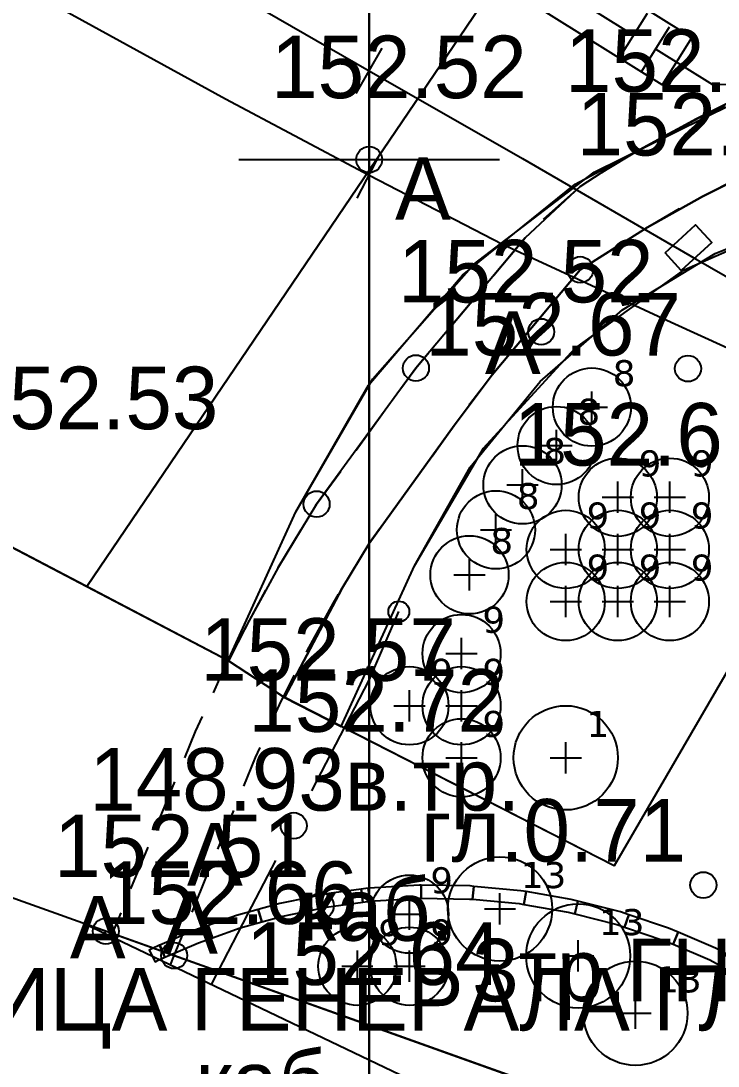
# Model space of a CAD drawing. Header units: metres. Extents: x -2743 to 126, y 13385 to 13916.
# Drawn here: x -2006.69 to -1993.3, y 13682.61 to 13702.66 of the extents above; entities that cross this region are included whole.
import ezdxf

# ---------------------------------------------------------------- set-up
doc = ezdxf.new("R2010")
doc.units = ezdxf.units.M
for name, color, linetype in [('0_геоподоснова', 7, 'Continuous'), ('GREEN_LABELS', 7, 'Continuous'), ('GREEN_SHRUBS', 94, 'Continuous'), ('GREEN_TREES', 3, 'Continuous'), ('link-улица Берзарина_Граница работ$0$ГП_Граница проектирования', 7, 'Continuous'), ('link-улица Берзарина_Покрытия — Новые$0$ДВ_ПП_Газон_Р', 7, 'Continuous'), ('link-улица Берзарина_Покрытия — Новые$0$ДВ_ПП_Тип2_Р_покрытия_ПЧ_Местные', 7, 'Continuous'), ('link-улица Берзарина_Покрытия — Новые$0$ДВ_ПП_Тип4_У_ПЧ за счет АБ_ТР', 7, 'Continuous'), ('link-улица Берзарина_Покрытия — Новые$0$ДВ_ПП_Тип5_Р ТР', 7, 'Continuous'), ('link-улица Берзарина_Покрытия — Новые$0$ДВ_ПП_Тип6_У_ТР_3м за счет АБ_ПЧ', 7, 'Continuous'), ('link-улица Берзарина_Покрытия — Новые$0$ДВ_ПП_Тип6_У_ТР_3м за счет Газона', 7, 'Continuous'), ('link_улица Берзарина_борта$0$ДВ_ГП_П_Борт_БР100.30.15', 7, 'Continuous'), ('link_улица Берзарина_борта$0$ДВ_ГП_П_Борт_Пониженный_бетонный', 7, 'Continuous'), ('output[1-12]_3_ДЖКХ-24_03233kl$0$Красные линии', 7, 'Continuous'), ('output[1-12]_3_ДЖКХ-24_03233tp$0$Горизонтали', 7, 'Continuous'), ('output[1-12]_3_ДЖКХ-24_03233tp$0$Граница улицы', 7, 'Continuous'), ('output[1-12]_3_ДЖКХ-24_03233tp$0$Здания', 7, 'Continuous'), ('output[1-12]_3_ДЖКХ-24_03233tp$0$Леса и газоны', 7, 'Continuous'), ('output[1-12]_3_ДЖКХ-24_03233tp$0$Светофоры', 7, 'Continuous'), ('output[1-12]_3_ДЖКХ-24_03233tp$0$Фонари', 7, 'Continuous'), ('output[1-12]_3_ДЖКХ-24_03233up$0$Газопровод', 7, 'Continuous'), ('output[1-12]_3_ДЖКХ-24_03233up$0$Кабели', 7, 'Continuous'), ('output[1-12]_3_ДЖКХ-24_03233up$0$Кабель электрический', 7, 'Continuous'), ('output[1-12]_brd$0$Граница заказа', 7, 'Continuous'), ('output[1-12]_brd$0$Координатные кресты', 7, 'Continuous'), ('output[1-12]_brd$0$Рамки', 7, 'Continuous'), ('output[19-22]_brd$0$Рамки', 7, 'Continuous'), ('output[23]_3_ДЖКХ-25_01840kl$0$Красные линии', 7, 'Continuous'), ('output[23]_3_ДЖКХ-25_01840tp$0$Бортовой камень', 7, 'Continuous'), ('output[23]_3_ДЖКХ-25_01840tp$0$Горизонтали', 7, 'Continuous'), ('output[23]_3_ДЖКХ-25_01840tp$0$Граница улицы', 7, 'Continuous'), ('output[23]_3_ДЖКХ-25_01840up$0$Кабели', 7, 'Continuous'), ('output[23]_brd$0$Граница заказа', 7, 'Continuous'), ('output[23]_brd$0$Координатные кресты', 7, 'Continuous'), ('output[24-26]_brd$0$Координатные кресты', 7, 'Continuous'), ('output[24-26]_brd$0$Рамки', 7, 'Continuous')]:
    doc.layers.add(name, color=color, linetype=linetype)
doc.styles.add('unicode', font='DejaVuSans.ttf')

# ---------------------------------------------------------------- blocks, each defined once
blk = doc.blocks.new('GREEN_TREE_PINUS_MUGO')
for p, q in [((0, -0.3), (0, 0.3)), ((-0.3, 0), (0.3, 0))]:
    blk.add_line(p, q)
blk.add_circle((0, 0), 1)
at = {"style": 'unicode', "flags": 1}
for tag, p in [('POS', (0.4, 0.4)), ('NUM', (0.4, -0.9)), ('SPECIES', (0.4, -1.8)), ('NPA', (0.4, -2.7))]:
    blk.add_attdef(tag, p, '', height=0.5, dxfattribs=at)
blk = doc.blocks.new('GREEN_SHRUB_CORNUS_SERICEA')
for p, q in [((0, -0.3), (0, 0.3)), ((-0.3, 0), (0.3, 0))]:
    blk.add_line(p, q)
blk.add_circle((0, 0), 0.75)
at = {"style": 'unicode', "flags": 1}
for tag, p in [('POS', (0.4, 0.4)), ('NUM', (0.4, -0.9)), ('SPECIES', (0.4, -1.8)), ('NPA', (0.4, -2.7))]:
    blk.add_attdef(tag, p, '', height=0.5, dxfattribs=at)
blk = doc.blocks.new('GREEN_SHRUB_SYRINGA_JOSIKAEA')
for p, q in [((0, -0.3), (0, 0.3)), ((-0.3, 0), (0.3, 0))]:
    blk.add_line(p, q)
blk.add_circle((0, 0), 1)
at = {"style": 'unicode', "flags": 1}
for tag, p in [('POS', (0.4, 0.4)), ('NUM', (0.4, -0.9)), ('SPECIES', (0.4, -1.8)), ('NPA', (0.4, -2.7))]:
    blk.add_attdef(tag, p, '', height=0.5, dxfattribs=at)
blk = doc.blocks.new('GREEN_SHRUB_LONICERA_TATARICA')
for p, q in [((0, -0.3), (0, 0.3)), ((-0.3, 0), (0.3, 0))]:
    blk.add_line(p, q)
blk.add_circle((0, 0), 0.75)
at = {"style": 'unicode', "flags": 1}
for tag, p in [('POS', (0.4, 0.4)), ('NUM', (0.4, -0.9)), ('SPECIES', (0.4, -1.8)), ('NPA', (0.4, -2.7))]:
    blk.add_attdef(tag, p, '', height=0.5, dxfattribs=at)

msp = doc.modelspace()

# ---------------------------------------------------------------- linework, layer by layer
at = {"layer": '0_геоподоснова'}
for points in [[(-2000, 13697.5), (-2000, 13702.5)], [(-2002.5, 13700), (-1997.5, 13700)]]:
    msp.add_lwpolyline(points, dxfattribs=at)
at = {"layer": 'link-улица Берзарина_Граница работ$0$ГП_Граница проектирования'}
msp.add_lwpolyline([(-1921.402, 13649.466), (-1933.159, 13654.092), (-1928.779, 13664.629), (-1988.079, 13698.859), (-1995.299, 13686.451), (-2001.646, 13689.693), (-2002.701, 13690.383), (-2013.582, 13696.083)], dxfattribs=at)
at = {"layer": 'link-улица Берзарина_Покрытия — Новые$0$ДВ_ПП_Газон_Р'}
msp.add_lwpolyline([(-1995.299, 13686.451), (-2000.536, 13689.126), (-1999.131, 13692.209), (-1998.064, 13694.1), (-1996.718, 13695.743), (-1995.135, 13697.117), (-1993.356, 13698.202), (-1991.422, 13698.978), (-1989.373, 13699.423), (-1987.251, 13699.517), (-1985.097, 13699.24), (-1984.155, 13698.997), (-1983.236, 13698.68), (-1982.344, 13698.294), (-1981.484, 13697.839), (-1975.877, 13694.586), (-1977.227, 13692.595), (-1985.504, 13697.373), (-1988.079, 13698.859), (-1995.299, 13686.451)], close=True, dxfattribs=at)
at = {"layer": 'link-улица Берзарина_Покрытия — Новые$0$ДВ_ПП_Тип2_Р_покрытия_ПЧ_Местные'}
for points in [[(-1988.37, 13716.932), (-1991.106, 13718.488), (-1999.352, 13723.318), (-2007.644, 13728.067), (-2014.63, 13732.152), (-2022.675, 13721.511), (-2018.091, 13719.957), (-2017.864, 13719.88), (-2015.667, 13718.879), (-2013.732, 13717.473), (-2012.114, 13715.712), (-2010.867, 13713.644), (-2010.06, 13711.368), (-2009.726, 13709), (-2009.868, 13706.612), (-2010.489, 13704.278), (-2011.018, 13702.877), (-2011.09, 13702.616), (-2012.031, 13700.052), (-2013.582, 13696.083), (-2005.423, 13691.809), (-1988.37, 13716.932)], [(-1982.037, 13713.301), (-1984.113, 13714.505), (-1984.609, 13714.793), (-1988.37, 13716.932), (-2005.423, 13691.809), (-2002.709, 13690.387), (-2001.407, 13693.245), (-2000.012, 13695.674), (-1998.208, 13697.786), (-1996.046, 13699.528), (-1993.577, 13700.851), (-1992.659, 13701.312), (-1991.772, 13701.677), (-1991.425, 13701.772), (-1990.759, 13701.965), (-1990.216, 13702.085), (-1989.723, 13702.167), (-1988.98, 13702.266), (-1988.285, 13702.304), (-1987.199, 13702.294), (-1986.486, 13702.223), (-1985.992, 13702.145), (-1984.547, 13701.769), (-1982.037, 13713.301)]]:
    msp.add_lwpolyline(points, close=True, dxfattribs=at)
at = {"layer": 'link-улица Берзарина_Покрытия — Новые$0$ДВ_ПП_Тип4_У_ПЧ за счет АБ_ТР'}
msp.add_lwpolyline([(-1992.659, 13701.312), (-1993.577, 13700.851), (-1993.443, 13700.907), (-1993.308, 13700.961), (-1993.173, 13701.014)], dxfattribs=at)
at = {"layer": 'link-улица Берзарина_Покрытия — Новые$0$ДВ_ПП_Тип5_Р ТР'}
msp.add_lwpolyline([(-1993.173, 13701.014), (-1993.308, 13700.961), (-1993.443, 13700.907), (-1993.577, 13700.851), (-1993.715, 13700.782), (-1994.813, 13700.186), (-1995.537, 13699.753), (-1995.954, 13699.479), (-1997.004, 13698.499), (-1997.929, 13697.398), (-1999.103, 13696.001), (-2001.009, 13693.391), (-2001.745, 13692.175), (-2001.986, 13691.737), (-2002.346, 13691.072), (-2002.701, 13690.383), (-2001.646, 13689.693), (-2001.624, 13689.682), (-2000.521, 13691.776), (-2000, 13692.637), (-1998.367, 13694.9), (-1997.638, 13695.873), (-1995.949, 13697.889), (-1994.661, 13698.696), (-1993.602, 13699.293), (-1992.195, 13700)], dxfattribs=at)
at = {"layer": 'link-улица Берзарина_Покрытия — Новые$0$ДВ_ПП_Тип6_У_ТР_3м за счет АБ_ПЧ'}
for points in [[(-1993.577, 13700.851), (-1994.391, 13700.415), (-1993.715, 13700.782), (-1993.577, 13700.851)], [(-1995.537, 13699.753), (-1995.954, 13699.479), (-1997.004, 13698.499), (-1997.929, 13697.398), (-1999.103, 13696.001), (-2001.009, 13693.391), (-2001.745, 13692.175), (-2001.986, 13691.737), (-2002.346, 13691.072), (-2002.701, 13690.383), (-2002.708, 13690.388), (-2001.407, 13693.245), (-2000.012, 13695.674), (-1998.208, 13697.786), (-1996.046, 13699.528), (-1994.391, 13700.415), (-1994.813, 13700.186), (-1995.537, 13699.753)]]:
    msp.add_lwpolyline(points, close=True, dxfattribs=at)
at = {"layer": 'link-улица Берзарина_Покрытия — Новые$0$ДВ_ПП_Тип6_У_ТР_3м за счет Газона'}
msp.add_lwpolyline([(-1992.195, 13700), (-1993.602, 13699.293), (-1994.661, 13698.696), (-1995.949, 13697.889), (-1997.638, 13695.873), (-1998.367, 13694.9), (-2000, 13692.637), (-2000.521, 13691.776), (-2001.624, 13689.682), (-2000.536, 13689.126), (-1999.131, 13692.209), (-1998.064, 13694.1), (-1996.718, 13695.743), (-1995.135, 13697.117), (-1993.356, 13698.202), (-1991.422, 13698.978)], dxfattribs=at)
at = {"layer": 'link_улица Берзарина_борта$0$ДВ_ГП_П_Борт_БР100.30.15'}
msp.add_lwpolyline([(-2002.783, 13690.224), (-2001.407, 13693.245), (-1999.927, 13695.794), (-1997.998, 13697.986), (-1995.681, 13699.763), (-1993.037, 13701.066), (-1992.539, 13701.243), (-1992.036, 13701.403), (-1991.527, 13701.545), (-1991.014, 13701.669)], dxfattribs=at)
at = {"layer": 'link_улица Берзарина_борта$0$ДВ_ГП_П_Борт_Пониженный_бетонный'}
msp.add_lwpolyline([(-2000.536, 13689.126), (-1999.131, 13692.209), (-1997.803, 13694.464), (-1996.055, 13696.374), (-1993.952, 13697.883), (-1991.555, 13698.935), (-1988.993, 13699.465), (-1986.403, 13699.453), (-1983.872, 13698.908), (-1981.484, 13697.839), (-1919.727, 13662.01)], dxfattribs=at)
at = {"layer": 'output[1-12]_3_ДЖКХ-24_03233kl$0$Красные линии'}
for points in [[(-2000.87, 13685.903), (-2001.149, 13685.845), (-2001.098, 13685.6), (-2000.828, 13685.656), (-2000.119, 13685.752), (-2000.152, 13686), (-2000.87, 13685.903)], [(-2000.017, 13686.018), (-2000.152, 13686), (-2000.119, 13685.752), (-1999.983, 13685.77), (-2000.017, 13686.018)], [(-1999.037, 13686.079), (-2000.008, 13686.019), (-1999.992, 13685.769), (-1999.032, 13685.828), (-1999.004, 13685.828), (-1999, 13686.078), (-1999.037, 13686.079)], [(-1998.061, 13686.063), (-1999, 13686.078), (-1999.004, 13685.828), (-1998.074, 13685.813), (-1998.014, 13685.807), (-1997.991, 13686.056), (-1998.061, 13686.063)], [(-1997.088, 13685.972), (-1997.991, 13686.056), (-1998.014, 13685.807), (-1997.121, 13685.724), (-1997.029, 13685.708), (-1996.986, 13685.954), (-1997.088, 13685.972)], [(-1996.125, 13685.806), (-1996.986, 13685.954), (-1997.029, 13685.708), (-1996.177, 13685.561), (-1996.055, 13685.53), (-1995.994, 13685.772), (-1996.125, 13685.806)], [(-2001.717, 13685.728), (-2002.13, 13685.614), (-2002.063, 13685.373), (-2001.658, 13685.485), (-2001.098, 13685.6), (-2001.149, 13685.845), (-2001.717, 13685.728)], [(-1995.178, 13685.566), (-1995.994, 13685.772), (-1996.055, 13685.53), (-1995.249, 13685.326), (-1995.098, 13685.275), (-1995.018, 13685.512), (-1995.178, 13685.566)], [(-2002.55, 13685.496), (-2003.09, 13685.306), (-2003.006, 13685.07), (-2002.475, 13685.258), (-2002.063, 13685.373), (-2002.13, 13685.614), (-2002.55, 13685.496)], [(-1994.252, 13685.253), (-1995.018, 13685.512), (-1995.098, 13685.275), (-1994.342, 13685.019), (-1994.165, 13684.944), (-1994.067, 13685.174), (-1994.252, 13685.253)], [(-2003.366, 13685.208), (-2004.022, 13684.924), (-2003.923, 13684.695), (-2003.274, 13684.975), (-2003.006, 13685.07), (-2003.09, 13685.306), (-2003.366, 13685.208)], [(-1993.354, 13684.87), (-1994.067, 13685.174), (-1994.165, 13684.944), (-1993.461, 13684.644), (-1993.262, 13684.54), (-1993.146, 13684.762), (-1993.354, 13684.87)]]:
    msp.add_lwpolyline(points, close=True, dxfattribs=at)
at = {"layer": 'output[1-12]_3_ДЖКХ-24_03233tp$0$Горизонтали'}
for centre in [(-1995.949, 13697.889), (-1999.103, 13696.001), (-2001.009, 13693.391), (-1993.585, 13686.081)]:
    msp.add_circle(centre, 0.25, dxfattribs=at)
at = {"layer": 'output[1-12]_3_ДЖКХ-24_03233tp$0$Граница улицы'}
for points in [[(-1994.379, 13700.434), (-1994.37, 13700.438), (-1993.715, 13700.782)], [(-1995.138, 13700), (-1994.813, 13700.186)], [(-1995.537, 13699.753), (-1995.138, 13700)], [(-1993.602, 13699.293), (-1992.962, 13699.615)], [(-1996.656, 13698.857), (-1995.954, 13699.479)], [(-1994.661, 13698.696), (-1994.046, 13699.063)], [(-1997.607, 13697.781), (-1997.004, 13698.499)], [(-1995.693, 13698.052), (-1995.089, 13698.437)], [(-1996.536, 13697.19), (-1996.075, 13697.738)], [(-1998.533, 13696.68), (-1997.929, 13697.398)], [(-1997.319, 13696.259), (-1996.858, 13696.807)], [(-1999.429, 13695.556), (-1999.103, 13696.001), (-1998.855, 13696.297)], [(-1998.074, 13695.305), (-1998.069, 13695.313), (-1997.638, 13695.873)], [(-2000, 13694.773), (-1999.723, 13695.152)], [(-2000.251, 13694.428), (-2000, 13694.773)], [(-1998.787, 13694.32), (-1998.44, 13694.8), (-1998.367, 13694.9)], [(-2001.044, 13693.332), (-2001.009, 13693.391), (-2000.546, 13694.025)], [(-1999.5, 13693.334), (-1999.08, 13693.915)], [(-2001.745, 13692.175), (-2001.303, 13692.905)], [(-2000, 13692.637), (-1999.973, 13692.68), (-1999.794, 13692.929)], [(-2000.33, 13692.092), (-2000, 13692.637)], [(-2002.39, 13690.986), (-2002.301, 13691.159), (-2001.986, 13691.737)], [(-2001.204, 13690.551), (-2001.193, 13690.572), (-2000.688, 13691.499), (-2000.588, 13691.664)], [(-2002.813, 13690.161), (-2002.792, 13690.206), (-2002.783, 13690.224), (-2002.619, 13690.541)], [(-2002.992, 13689.77), (-2002.813, 13690.161)], [(-2001.719, 13689.538), (-2001.664, 13689.658), (-2001.646, 13689.693), (-2001.433, 13690.106)], [(-2001.887, 13689.172), (-2001.719, 13689.538)], [(-2003.538, 13688.525), (-2003.332, 13689.026), (-2003.2, 13689.315)], [(-2002.409, 13687.976), (-2002.182, 13688.527), (-2002.095, 13688.717)], [(-2004.055, 13687.267), (-2003.729, 13688.063)], [(-2002.905, 13686.769), (-2002.599, 13687.514)], [(-2004.573, 13686.01), (-2004.246, 13686.805)], [(-2003.401, 13685.562), (-2003.095, 13686.307)], [(-2004.926, 13685.149), (-2004.763, 13685.547)], [(-2003.744, 13684.728), (-2003.591, 13685.1)]]:
    msp.add_lwpolyline(points, dxfattribs=at)
at = {"layer": 'output[1-12]_3_ДЖКХ-24_03233tp$0$Здания'}
msp.add_lwpolyline([(-1994.321, 13698.213), (-1993.733, 13698.749), (-1993.422, 13698.408), (-1994.01, 13697.872), (-1994.321, 13698.213)], dxfattribs=at)
msp.add_circle((-1993.88, 13695.99), 0.25, dxfattribs=at)
at = {"layer": 'output[1-12]_3_ДЖКХ-24_03233tp$0$Леса и газоны'}
msp.add_circle((-2000.928, 13685.682), 0.25, dxfattribs=at)
at = {"layer": 'output[1-12]_3_ДЖКХ-24_03233tp$0$Светофоры'}
msp.add_circle((-1996.699, 13696.698), 0.25, dxfattribs=at)
at = {"layer": 'output[1-12]_3_ДЖКХ-24_03233tp$0$Фонари'}
msp.add_circle((-1999.431, 13691.328), 0.2, dxfattribs=at)
at = {"layer": 'output[1-12]_3_ДЖКХ-24_03233up$0$Газопровод'}
for points in [[(-2000, 13706.212), (-1993.806, 13702.344), (-1994.375, 13701.433), (-2000, 13704.945)], [(-1998.025, 13704.324), (-1994.924, 13702.388)], [(-1995.189, 13701.964), (-1994.659, 13702.812)], [(-1994.765, 13701.699), (-1994.235, 13702.547)], [(-1994.5, 13702.123), (-1993.412, 13701.444), (-1992.373, 13701.457), (-1991.232, 13702.15)]]:
    msp.add_lwpolyline(points, dxfattribs=at)
at = {"layer": 'output[1-12]_3_ДЖКХ-24_03233up$0$Кабели'}
for points in [[(-2000, 13690.014), (-1999.431, 13691.328)], [(-2001.103, 13687.886), (-2000, 13690.014)], [(-2002.897, 13684.425), (-2002.328, 13685.523), (-2001.794, 13686.554)]]:
    msp.add_lwpolyline(points, dxfattribs=at)
msp.add_circle((-2001.449, 13687.22), 0.25, dxfattribs=at)
at = {"layer": 'output[1-12]_3_ДЖКХ-24_03233up$0$Кабель электрический'}
for points in [[(-2012.51, 13707.2), (-2010.05, 13706.33), (-2006.41, 13704.78), (-2002.26, 13703), (-2000, 13701.705)], [(-2012.63, 13706.44), (-2009.87, 13705.13), (-2006.36, 13703.15), (-2002.76, 13701.17), (-2000.11, 13699.76), (-2000, 13699.703)], [(-2000.249, 13701.271), (-1999.751, 13702.139)], [(-2000.249, 13701.271), (-1999.751, 13702.139)], [(-2000, 13701.705), (-1997.06, 13700.02), (-1993.72, 13698.09), (-1990.47, 13696.22)], [(-2000.23, 13699.259), (-1999.77, 13700.147)], [(-2000.23, 13699.259), (-1999.77, 13700.147)], [(-2000, 13699.703), (-1997.44, 13698.38), (-1994.2, 13696.88), (-1991.1, 13695.47)]]:
    msp.add_lwpolyline(points, dxfattribs=at)
at = {"layer": 'output[1-12]_brd$0$Граница заказа'}
msp.add_lwpolyline([(-2346.581, 13797.271), (-2166.599, 13756.435), (-2146.461, 13744.448), (-2137.057, 13735.438), (-2116.083, 13730.556), (-2106.947, 13730.964), (-2106.947, 13685.73), (-2024.861, 13668.702), (-2016.466, 13689.267), (-1943.717, 13663.309), (-1875.376, 13614.096), (-1826.303, 13588.476), (-1816.168, 13541.725), (-1765.892, 13527.485), (-1735.115, 13529.544), (-1686.146, 13524.756), (-1676.411, 13564.262), (-1525.599, 13535.005), (-1412.062, 13512.979), (-1427.758, 13454.715), (-1407.548, 13450.243), (-1398.752, 13489.999), (-1344.683, 13479.798), (-1272.603, 13462.997)], dxfattribs=at)
at = {"layer": 'output[1-12]_brd$0$Координатные кресты'}
msp.add_circle((-2000, 13700), 0.25, dxfattribs=at)
at = {"layer": 'output[1-12]_brd$0$Рамки'}
for points in [[(-2250, 13600), (-2250, 13850), (-2000, 13850), (-2000, 13600), (-2250, 13600)], [(-2000, 13500), (-2000, 13800), (-1750, 13800), (-1750, 13500), (-2000, 13500)]]:
    msp.add_lwpolyline(points, dxfattribs=at)
at = {"layer": 'output[19-22]_brd$0$Рамки'}
msp.add_lwpolyline([(-2000, 13500), (-2000, 13750)], dxfattribs=at)
at = {"layer": 'output[23]_3_ДЖКХ-25_01840kl$0$Красные линии'}
msp.add_lwpolyline([(-2004.16, 13684.865), (-2004.225, 13684.831), (-2004.11, 13684.609), (-2004.053, 13684.638), (-2003.923, 13684.694), (-2004.023, 13684.924), (-2004.16, 13684.865)], close=True, dxfattribs=at)
at = {"layer": 'output[23]_3_ДЖКХ-25_01840tp$0$Бортовой камень'}
msp.add_lwpolyline([(-2005.074, 13685.153), (-2005.056, 13685.196)], dxfattribs=at)
at = {"layer": 'output[23]_3_ДЖКХ-25_01840tp$0$Горизонтали'}
for centre in [(-2005.056, 13685.196), (-2003.744, 13684.727)]:
    msp.add_circle(centre, 0.25, dxfattribs=at)
at = {"layer": 'output[23]_3_ДЖКХ-25_01840tp$0$Граница улицы'}
msp.add_lwpolyline([(-2003.816, 13684.552), (-2003.744, 13684.727)], dxfattribs=at)
at = {"layer": 'output[23]_3_ДЖКХ-25_01840up$0$Кабели'}
msp.add_lwpolyline([(-2003.027, 13684.175), (-2002.897, 13684.425)], dxfattribs=at)
at = {"layer": 'output[23]_brd$0$Граница заказа'}
msp.add_lwpolyline([(-1912.765, 13641.02), (-1943.717, 13663.309), (-2005.475, 13685.345), (-1912.765, 13641.02)], dxfattribs=at)
at = {"layer": 'output[23]_brd$0$Координатные кресты'}
msp.add_circle((-2000, 13700), 0.25, dxfattribs=at)
at = {"layer": 'output[24-26]_brd$0$Координатные кресты'}
msp.add_circle((-2000, 13700), 0.25, dxfattribs=at)
at = {"layer": 'output[24-26]_brd$0$Рамки'}
msp.add_lwpolyline([(-2250, 13650), (-2250, 13900), (-2000, 13900), (-2000, 13650), (-2250, 13650)], dxfattribs=at)

# ---------------------------------------------------------------- block references
at = {"layer": 'GREEN_SHRUBS'}
for name, p in [('GREEN_SHRUB_CORNUS_SERICEA', (-1995.725, 13695.253)), ('GREEN_SHRUB_CORNUS_SERICEA', (-1996.402, 13694.514)), ('GREEN_SHRUB_CORNUS_SERICEA', (-1997.057, 13693.76)), ('GREEN_SHRUB_LONICERA_TATARICA', (-1995.227, 13693.522)), ('GREEN_SHRUB_LONICERA_TATARICA', (-1994.227, 13693.522)), ('GREEN_SHRUB_CORNUS_SERICEA', (-1997.566, 13692.896)), ('GREEN_SHRUB_LONICERA_TATARICA', (-1996.227, 13692.522)), ('GREEN_SHRUB_LONICERA_TATARICA', (-1995.227, 13692.522)), ('GREEN_SHRUB_LONICERA_TATARICA', (-1994.227, 13692.522)), ('GREEN_SHRUB_CORNUS_SERICEA', (-1998.074, 13692.033)), ('GREEN_SHRUB_LONICERA_TATARICA', (-1996.227, 13691.522)), ('GREEN_SHRUB_LONICERA_TATARICA', (-1995.227, 13691.522)), ('GREEN_SHRUB_LONICERA_TATARICA', (-1994.227, 13691.522)), ('GREEN_SHRUB_LONICERA_TATARICA', (-1998.227, 13690.522)), ('GREEN_SHRUB_LONICERA_TATARICA', (-1999.227, 13689.522)), ('GREEN_SHRUB_LONICERA_TATARICA', (-1998.227, 13689.522)), ('GREEN_SHRUB_LONICERA_TATARICA', (-1998.227, 13688.522)), ('GREEN_SHRUB_SYRINGA_JOSIKAEA', (-1997.489, 13685.622)), ('GREEN_SHRUB_LONICERA_TATARICA', (-1999.227, 13685.522)), ('GREEN_SHRUB_SYRINGA_JOSIKAEA', (-1995.988, 13684.72)), ('GREEN_SHRUB_LONICERA_TATARICA', (-2000.227, 13684.522)), ('GREEN_SHRUB_LONICERA_TATARICA', (-1999.227, 13684.522)), ('GREEN_SHRUB_SYRINGA_JOSIKAEA', (-1994.889, 13683.621))]:
    msp.add_blockref(name, p, dxfattribs=at)
at = {"layer": 'GREEN_TREES'}
msp.add_blockref('GREEN_TREE_PINUS_MUGO', (-1996.227, 13688.522), dxfattribs=at)

# ---------------------------------------------------------------- texts
at = {"layer": 'GREEN_LABELS', "style": 'unicode'}
for s, p in [('8', (-1995.325, 13695.653)), ('8', (-1996.002, 13694.914)), ('8', (-1996.657, 13694.16)), ('9', (-1994.827, 13693.922)), ('9', (-1993.827, 13693.922)), ('8', (-1997.166, 13693.296)), ('9', (-1995.827, 13692.922)), ('9', (-1994.827, 13692.922)), ('9', (-1993.827, 13692.922)), ('8', (-1997.674, 13692.433)), ('9', (-1995.827, 13691.922)), ('9', (-1994.827, 13691.922)), ('9', (-1993.827, 13691.922)), ('9', (-1997.827, 13690.922)), ('9', (-1998.827, 13689.922)), ('9', (-1997.827, 13689.922)), ('9', (-1997.827, 13688.922)), ('1', (-1995.827, 13688.922)), ('9', (-1998.827, 13685.922)), ('13', (-1997.089, 13686.022)), ('13', (-1995.588, 13685.12)), ('9', (-1999.827, 13684.922)), ('9', (-1998.827, 13684.922)), ('13', (-1994.489, 13684.021))]:
    msp.add_text(s, height=0.5, dxfattribs=at).set_placement(p)
at = {"layer": 'output[1-12]_3_ДЖКХ-24_03233tp$0$Горизонтали'}
for s, p in [('152.52', (-2001.883, 13701.18)), ('152.42', (-1996.24, 13701.3)), ('152.57', (-1996.019, 13700.08)), ('152.52', (-1999.448, 13697.261)), ('152.67', (-1998.922, 13696.242)), ('152.53', (-2007.804, 13694.828)), ('152.65', (-1997.228, 13694.131)), ('152.57', (-2003.245, 13690.001)), ('152.72', (-2002.319, 13689.021))]:
    msp.add_text(s, height=1.2, dxfattribs=at).set_placement(p)
at = {"layer": 'output[1-12]_3_ДЖКХ-24_03233tp$0$Граница улицы'}
for p in [(-1999.504, 13698.847), (-1997.778, 13695.887), (-2003.498, 13686.071)]:
    msp.add_text('А', height=1.2, dxfattribs=at).set_placement(p)
at = {"layer": 'output[1-12]_3_ДЖКХ-24_03233up$0$Кабели'}
for s, p in [('гл.0.71', (-1999.005, 13686.531)), ('каб.', (-2001.338, 13685.012))]:
    msp.add_text(s, height=1.2, dxfattribs=at).set_placement(p)
at = {"layer": 'output[1-12]_3_ДЖКХ-24_03233up$0$Кабель электрический'}
for s, p in [('148.93в.тр.', (-2005.376, 13687.509)), ('3тр.ГНБ', (-1998.024, 13683.85))]:
    msp.add_text(s, height=1.2, dxfattribs=at).set_placement(p)
at = {"layer": 'output[23]_3_ДЖКХ-25_01840tp$0$Горизонтали'}
for s, p in [('152.51', (-2006.049, 13686.232)), ('152.66', (-2005.131, 13685.334)), ('152.64', (-2002.367, 13684.164))]:
    msp.add_text(s, height=1.2, dxfattribs=at).set_placement(p)
at = {"layer": 'output[23]_3_ДЖКХ-25_01840tp$0$Граница улицы'}
for s, p in [('А', (-2003.973, 13684.762)), ('А', (-2005.746, 13684.672)), ('УЛИЦА ГЕНЕРАЛА ГЛАГОЛЕВА', (-2009.356, 13683.289))]:
    msp.add_text(s, height=1.2, dxfattribs=at).set_placement(p)
at = {"layer": 'output[23]_3_ДЖКХ-25_01840up$0$Кабели'}
msp.add_text('каб.', height=1.2, dxfattribs=at).set_placement((-2003.339, 13681.705))

doc.saveas('drawing.dxf')
